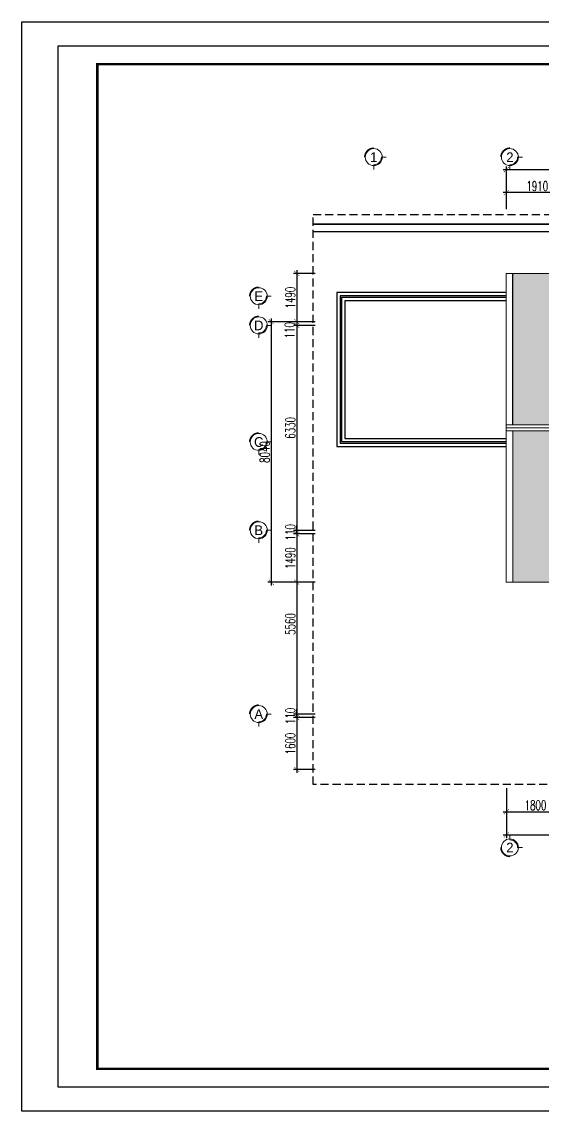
# Model space of a CAD drawing. Header units: millimetres. Extents: x -34806 to 662668, y 63228 to 99452.
# Drawn here: x 177036 to 193090, y 64324 to 97953 of the extents above; entities that cross this region are included whole.
import ezdxf
from ezdxf.enums import TextEntityAlignment as Align

# ---------------------------------------------------------------- set-up
doc = ezdxf.new("R2010")
doc.units = ezdxf.units.MM
doc.header["$LTSCALE"] = 200
doc.header["$MEASUREMENT"] = 0
doc.header["$PDMODE"] = 3
doc.header["$PDSIZE"] = 50
doc.linetypes.add('DASHED2', pattern=[0.375, 0.25, -0.125])
doc.layers.get('0').update_dxf_attribs({"color": 95, "linetype": 'CONTINUOUS'})
doc.layers.get('DEFPOINTS').update_dxf_attribs({"linetype": 'CONTINUOUS'})
for name, color, linetype in [('DIM', 1, 'CONTINUOUS'), ('KHUNGTEN', 7, 'CONTINUOUS'), ('Net_Manh', 155, 'CONTINUOUS'), ('NOITHAT', 32, 'CONTINUOUS'), ('TEXT', 7, 'CONTINUOUS'), ('TPTA-Dimention', 251, 'CONTINUOUS'), ('TPTA-Text', 253, 'CONTINUOUS'), ('TPTA-Virtural', 253, 'CONTINUOUS')]:
    doc.layers.add(name, color=color, linetype=linetype)
doc.layers.add('hacth', color=251, linetype='CONTINUOUS', lineweight=13)
doc.layers.add('thay', color=7, linetype='CONTINUOUS', lineweight=18)
doc.styles.add('dam', font='VHAVANB.ttf', dxfattribs={"width": 0.9, "height": 450})
doc.styles.add('Scale', font='vnsimli.shx', dxfattribs={"width": 0.65, "bigfont": 'bigfont.shx'})
doc.dimstyles.new('Scale', dxfattribs={"dimscale": 10, "dimtxt": 2, "dimasz": 0.8, "dimexe": 1, "dimexo": 0, "dimgap": 0.5, "dimtad": 1, "dimdec": 0, "dimzin": 0, "dimdsep": 46, "dimtxsty": 'Scale', "dimblk": 'ARCHTICK', "dimcen": 1, "dimdle": 1, "dimclrd": 8, "dimclre": 251, "dimclrt": 3, "dimadec": 0, "dimazin": 0, "dimtfac": 1, "dimtdec": 0, "dimtix": 1, "dimtmove": 2, "dimatfit": 3, "dimfxl": 1, "dimtolj": 1, "dimtzin": 0, "dimarcsym": 0})

# ---------------------------------------------------------------- blocks, each defined once
blk = doc.blocks.new('_ArchTick')
at = {"layer": 'DIM', "color": 150}
blk.add_lwpolyline([(0.5, 0.5, 0.133, 0, 0), (0, 0, 0, 0.133, 0), (-0.5, -0.5, 0.133, 0.133, 0)], format="xyseb", dxfattribs=at)
blk = doc.blocks.new('*D720')
at = {"layer": 'DEFPOINTS', "color": 0}
for p in [(211354, 93389), (191984, 92170), (211354, 92170)]:
    blk.add_point(p, dxfattribs=at)
at = {"layer": 'TPTA-Text', "color": 251, "lineweight": -2}
for p, q in [((191984, 92170), (191984, 93489)), ((211354, 92170), (211354, 93489))]:
    blk.add_line(p, q, dxfattribs=at)
at = {"layer": 'TPTA-Text', "color": 8, "lineweight": -2}
blk.add_line((191884, 93389), (211454, 93389), dxfattribs=at)
at = {"layer": 'TPTA-Text', "color": 8, "lineweight": -2, "xscale": 150, "yscale": 150, "zscale": 150, "rotation": 180}
blk.add_blockref('_ArchTick', (191984, 93389), dxfattribs=at)
at = {"layer": 'TPTA-Text', "color": 8, "lineweight": -2, "xscale": 150, "yscale": 150, "zscale": 150}
blk.add_blockref('_ArchTick', (211354, 93389), dxfattribs=at)
at = {"layer": 'TPTA-Text', "color": 3, "insert": (201669, 93589), "char_height": 300, "attachment_point": 5, "style": 'Scale'}
blk.add_mtext('\\A1;19370', dxfattribs=at)
blk = doc.blocks.new('*D725')
at = {"layer": 'DEFPOINTS', "color": 0}
for p in [(191984, 92680), (191984, 92170), (193894, 92170)]:
    blk.add_point(p, dxfattribs=at)
at = {"layer": 'TPTA-Text', "color": 8, "lineweight": -2}
blk.add_line((193994, 92680), (191884, 92680), dxfattribs=at)
at = {"layer": 'TPTA-Text', "color": 251, "lineweight": -2}
for p, q in [((191984, 92170), (191984, 92780)), ((193894, 92170), (193894, 92780))]:
    blk.add_line(p, q, dxfattribs=at)
at = {"layer": 'TPTA-Text', "color": 8, "lineweight": -2, "xscale": 150, "yscale": 150, "zscale": 150, "rotation": 180}
blk.add_blockref('_ArchTick', (191984, 92680), dxfattribs=at)
at = {"layer": 'TPTA-Text', "color": 8, "lineweight": -2, "xscale": 150, "yscale": 150, "zscale": 150}
blk.add_blockref('_ArchTick', (193894, 92680), dxfattribs=at)
at = {"layer": 'TPTA-Text', "color": 3, "insert": (192939, 92880), "char_height": 300, "attachment_point": 5, "style": 'Scale'}
blk.add_mtext('\\A1;1910', dxfattribs=at)
blk = doc.blocks.new('*D736')
at = {"layer": 'DEFPOINTS', "color": 0}
for p in [(186083, 88692), (184731, 80652), (186083, 80652)]:
    blk.add_point(p, dxfattribs=at)
at = {"layer": 'TPTA-Text', "color": 8, "lineweight": -2}
blk.add_line((184731, 88792), (184731, 80552), dxfattribs=at)
at = {"layer": 'TPTA-Text', "color": 251, "lineweight": -2}
for p, q in [((186083, 88692), (184631, 88692)), ((186083, 80652), (184631, 80652))]:
    blk.add_line(p, q, dxfattribs=at)
at = {"layer": 'TPTA-Text', "color": 8, "lineweight": -2, "xscale": 150, "yscale": 150, "zscale": 150}
for p, rotation in [((184731, 88692), 90), ((184731, 80652), 270)]:
    blk.add_blockref('_ArchTick', p, dxfattribs=dict(at, rotation=rotation))
at = {"layer": 'TPTA-Text', "color": 3, "insert": (184531, 84672), "char_height": 300, "attachment_point": 5, "rotation": 90, "style": 'Scale'}
blk.add_mtext('\\A1;8040', dxfattribs=at)
blk = doc.blocks.new('*D737')
at = {"layer": 'DEFPOINTS', "color": 0}
for p in [(186083, 90182), (185521, 88692), (186083, 88692)]:
    blk.add_point(p, dxfattribs=at)
at = {"layer": 'TPTA-Text', "color": 251, "lineweight": -2}
for p, q in [((186083, 90182), (185421, 90182)), ((186083, 88692), (185421, 88692))]:
    blk.add_line(p, q, dxfattribs=at)
at = {"layer": 'TPTA-Text', "color": 8, "lineweight": -2}
blk.add_line((185521, 90282), (185521, 88592), dxfattribs=at)
at = {"layer": 'TPTA-Text', "color": 8, "lineweight": -2, "xscale": 150, "yscale": 150, "zscale": 150}
for p, rotation in [((185521, 90182), 90), ((185521, 88692), 270)]:
    blk.add_blockref('_ArchTick', p, dxfattribs=dict(at, rotation=rotation))
at = {"layer": 'TPTA-Text', "color": 3, "insert": (185321, 89437), "char_height": 300, "attachment_point": 5, "rotation": 90, "style": 'Scale'}
blk.add_mtext('\\A1;1490', dxfattribs=at)
blk = doc.blocks.new('*D738')
at = {"layer": 'DEFPOINTS', "color": 0}
for p in [(185521, 88582), (186083, 88692), (186083, 88582)]:
    blk.add_point(p, dxfattribs=at)
at = {"layer": 'TPTA-Text', "color": 8, "lineweight": -2}
blk.add_line((185521, 88792), (185521, 88482), dxfattribs=at)
at = {"layer": 'TPTA-Text', "color": 251, "lineweight": -2}
for p, q in [((186083, 88692), (185421, 88692)), ((186083, 88582), (185421, 88582))]:
    blk.add_line(p, q, dxfattribs=at)
at = {"layer": 'TPTA-Text', "color": 8, "lineweight": -2, "xscale": 150, "yscale": 150, "zscale": 150}
for p, rotation in [((185521, 88692), 90), ((185521, 88582), 270)]:
    blk.add_blockref('_ArchTick', p, dxfattribs=dict(at, rotation=rotation))
at = {"layer": 'TPTA-Text', "color": 3, "insert": (185299, 88431), "char_height": 300, "attachment_point": 5, "rotation": 90, "style": 'Scale'}
blk.add_mtext('\\A1;110', dxfattribs=at)
blk = doc.blocks.new('*D739')
at = {"layer": 'DEFPOINTS', "color": 0}
for p in [(186083, 88582), (185521, 82252), (186083, 82252)]:
    blk.add_point(p, dxfattribs=at)
at = {"layer": 'TPTA-Text', "color": 251, "lineweight": -2}
for p, q in [((186083, 88582), (185421, 88582)), ((186083, 82252), (185421, 82252))]:
    blk.add_line(p, q, dxfattribs=at)
at = {"layer": 'TPTA-Text', "color": 8, "lineweight": -2}
blk.add_line((185521, 88682), (185521, 82152), dxfattribs=at)
at = {"layer": 'TPTA-Text', "color": 8, "lineweight": -2, "xscale": 150, "yscale": 150, "zscale": 150}
for p, rotation in [((185521, 88582), 90), ((185521, 82252), 270)]:
    blk.add_blockref('_ArchTick', p, dxfattribs=dict(at, rotation=rotation))
at = {"layer": 'TPTA-Text', "color": 3, "insert": (185321, 85417), "char_height": 300, "attachment_point": 5, "rotation": 90, "style": 'Scale'}
blk.add_mtext('\\A1;6330', dxfattribs=at)
blk = doc.blocks.new('*D740')
at = {"layer": 'DEFPOINTS', "color": 0}
for p in [(186083, 82142), (185521, 76582), (186083, 76582)]:
    blk.add_point(p, dxfattribs=at)
at = {"layer": 'TPTA-Text', "color": 251, "lineweight": -2}
for p, q in [((186083, 82142), (185421, 82142)), ((186083, 76582), (185421, 76582))]:
    blk.add_line(p, q, dxfattribs=at)
at = {"layer": 'TPTA-Text', "color": 8, "lineweight": -2}
blk.add_line((185521, 82242), (185521, 76482), dxfattribs=at)
at = {"layer": 'TPTA-Text', "color": 8, "lineweight": -2, "xscale": 150, "yscale": 150, "zscale": 150}
for p, rotation in [((185521, 82142), 90), ((185521, 76582), 270)]:
    blk.add_blockref('_ArchTick', p, dxfattribs=dict(at, rotation=rotation))
at = {"layer": 'TPTA-Text', "color": 3, "insert": (185321, 79362), "char_height": 300, "attachment_point": 5, "rotation": 90, "style": 'Scale'}
blk.add_mtext('\\A1;5560', dxfattribs=at)
blk = doc.blocks.new('tr')
at = {"layer": 'thay', "ltscale": 600}
for p, q in [((0, -200), (0, 0)), ((313, -513), (513, -513))]:
    blk.add_line(p, q, dxfattribs=at)
at = {"layer": 'thay', "color": 150, "ltscale": 600, "const_width": 50}
blk.add_lwpolyline([(-375, -513, 0.414214), (0, -888, 0.414214)], format="xyb", dxfattribs=at)
at = {"layer": 'thay', "ltscale": 600}
blk.add_circle((0, -513), 350, dxfattribs=at)
blk.add_arc((0, -513), 313, 0, 90, dxfattribs=at)
blk = doc.blocks.new('*D745')
at = {"layer": 'DEFPOINTS', "color": 0}
for p in [(185521, 82252), (186083, 82252), (186083, 82142)]:
    blk.add_point(p, dxfattribs=at)
at = {"layer": 'TPTA-Text', "color": 8, "lineweight": -2}
for p, q in [((185521, 82252), (185521, 82402)), ((185521, 82142), (185521, 82252)), ((185521, 82142), (185521, 81992))]:
    blk.add_line(p, q, dxfattribs=at)
at = {"layer": 'TPTA-Text', "color": 251, "lineweight": -2}
for p, q in [((186083, 82252), (185421, 82252)), ((186083, 82142), (185421, 82142))]:
    blk.add_line(p, q, dxfattribs=at)
at = {"layer": 'TPTA-Text', "color": 8, "lineweight": -2, "xscale": 150, "yscale": 150, "zscale": 150}
for p, rotation in [((185521, 82252), 270), ((185521, 82142), 90)]:
    blk.add_blockref('_ArchTick', p, dxfattribs=dict(at, rotation=rotation))
at = {"layer": 'TPTA-Text', "color": 3, "insert": (185321, 82197), "char_height": 300, "attachment_point": 5, "rotation": 90, "style": 'Scale'}
blk.add_mtext('\\A1;110', dxfattribs=at)
blk = doc.blocks.new('*D752')
at = {"layer": 'DEFPOINTS', "color": 0}
for p in [(191984, 74299), (203434, 74299), (203434, 72850)]:
    blk.add_point(p, dxfattribs=at)
at = {"layer": 'TPTA-Text', "color": 251, "lineweight": -2}
for p, q in [((191984, 74299), (191984, 72750)), ((203434, 74299), (203434, 72750))]:
    blk.add_line(p, q, dxfattribs=at)
at = {"layer": 'TPTA-Text', "color": 8, "lineweight": -2}
blk.add_line((191884, 72850), (203534, 72850), dxfattribs=at)
at = {"layer": 'TPTA-Text', "color": 8, "lineweight": -2, "xscale": 150, "yscale": 150, "zscale": 150, "rotation": 180}
blk.add_blockref('_ArchTick', (191984, 72850), dxfattribs=at)
at = {"layer": 'TPTA-Text', "color": 8, "lineweight": -2, "xscale": 150, "yscale": 150, "zscale": 150}
blk.add_blockref('_ArchTick', (203434, 72850), dxfattribs=at)
at = {"layer": 'TPTA-Text', "color": 3, "insert": (197709, 73050), "char_height": 300, "attachment_point": 5, "style": 'Scale'}
blk.add_mtext('\\A1;11450', dxfattribs=at)
blk = doc.blocks.new('*D753')
at = {"layer": 'DEFPOINTS', "color": 0}
for p in [(191984, 74299), (193784, 74299), (193784, 73568)]:
    blk.add_point(p, dxfattribs=at)
at = {"layer": 'TPTA-Text', "color": 251, "lineweight": -2}
for p, q in [((191984, 74299), (191984, 73468)), ((193784, 74299), (193784, 73468))]:
    blk.add_line(p, q, dxfattribs=at)
at = {"layer": 'TPTA-Text', "color": 8, "lineweight": -2}
blk.add_line((191884, 73568), (193884, 73568), dxfattribs=at)
at = {"layer": 'TPTA-Text', "color": 8, "lineweight": -2, "xscale": 150, "yscale": 150, "zscale": 150, "rotation": 180}
blk.add_blockref('_ArchTick', (191984, 73568), dxfattribs=at)
at = {"layer": 'TPTA-Text', "color": 8, "lineweight": -2, "xscale": 150, "yscale": 150, "zscale": 150}
blk.add_blockref('_ArchTick', (193784, 73568), dxfattribs=at)
at = {"layer": 'TPTA-Text', "color": 3, "insert": (192884, 73768), "char_height": 300, "attachment_point": 5, "style": 'Scale'}
blk.add_mtext('\\A1;1800', dxfattribs=at)
blk = doc.blocks.new('*D796')
at = {"layer": 'DEFPOINTS', "color": 0}
for p in [(186083, 82142), (185521, 80652), (186083, 80652)]:
    blk.add_point(p, dxfattribs=at)
at = {"layer": 'TPTA-Text', "color": 251, "lineweight": -2}
for p, q in [((186083, 82142), (185421, 82142)), ((186083, 80652), (185421, 80652))]:
    blk.add_line(p, q, dxfattribs=at)
at = {"layer": 'TPTA-Text', "color": 8, "lineweight": -2}
blk.add_line((185521, 82242), (185521, 80552), dxfattribs=at)
at = {"layer": 'TPTA-Text', "color": 8, "lineweight": -2, "xscale": 150, "yscale": 150, "zscale": 150}
for p, rotation in [((185521, 82142), 90), ((185521, 80652), 270)]:
    blk.add_blockref('_ArchTick', p, dxfattribs=dict(at, rotation=rotation))
at = {"layer": 'TPTA-Text', "color": 3, "insert": (185321, 81397), "char_height": 300, "attachment_point": 5, "rotation": 90, "style": 'Scale'}
blk.add_mtext('\\A1;1490', dxfattribs=at)
blk = doc.blocks.new('*D798')
at = {"layer": 'DEFPOINTS', "color": 0}
for p in [(186083, 76472), (185521, 74872), (186083, 74872)]:
    blk.add_point(p, dxfattribs=at)
at = {"layer": 'TPTA-Text', "color": 251, "lineweight": -2}
for p, q in [((186083, 76472), (185421, 76472)), ((186083, 74872), (185421, 74872))]:
    blk.add_line(p, q, dxfattribs=at)
at = {"layer": 'TPTA-Text', "color": 8, "lineweight": -2}
blk.add_line((185521, 76572), (185521, 74772), dxfattribs=at)
at = {"layer": 'TPTA-Text', "color": 8, "lineweight": -2, "xscale": 150, "yscale": 150, "zscale": 150}
for p, rotation in [((185521, 76472), 90), ((185521, 74872), 270)]:
    blk.add_blockref('_ArchTick', p, dxfattribs=dict(at, rotation=rotation))
at = {"layer": 'TPTA-Text', "color": 3, "insert": (185321, 75672), "char_height": 300, "attachment_point": 5, "rotation": 90, "style": 'Scale'}
blk.add_mtext('\\A1;1600', dxfattribs=at)
blk = doc.blocks.new('*D799')
at = {"layer": 'DEFPOINTS', "color": 0}
for p in [(185521, 76582), (186083, 76582), (186083, 76472)]:
    blk.add_point(p, dxfattribs=at)
at = {"layer": 'TPTA-Text', "color": 8, "lineweight": -2}
for p, q in [((185521, 76582), (185521, 76732)), ((185521, 76472), (185521, 76582)), ((185521, 76472), (185521, 76322))]:
    blk.add_line(p, q, dxfattribs=at)
at = {"layer": 'TPTA-Text', "color": 251, "lineweight": -2}
for p, q in [((186083, 76582), (185421, 76582)), ((186083, 76472), (185421, 76472))]:
    blk.add_line(p, q, dxfattribs=at)
at = {"layer": 'TPTA-Text', "color": 8, "lineweight": -2, "xscale": 150, "yscale": 150, "zscale": 150}
for p, rotation in [((185521, 76582), 270), ((185521, 76472), 90)]:
    blk.add_blockref('_ArchTick', p, dxfattribs=dict(at, rotation=rotation))
at = {"layer": 'TPTA-Text', "color": 3, "insert": (185321, 76527), "char_height": 300, "attachment_point": 5, "rotation": 90, "style": 'Scale'}
blk.add_mtext('\\A1;110', dxfattribs=at)
blk = doc.blocks.new('khung')
at = {"layer": 'DEFPOINTS', "color": 8}
blk.add_lwpolyline([(0, 0), (31503, 0), (31503, 22275), (0, 22275)], close=True, dxfattribs=at)
at = {"layer": 'KHUNGTEN', "color": 4, "const_width": 54.3}
blk.add_lwpolyline([(848, 388), (31117, 388), (31117, 21887), (848, 21887)], close=True, dxfattribs=at)

msp = doc.modelspace()

# ---------------------------------------------------------------- hatches: boundary and pattern name
at = {"layer": 'NOITHAT'}
h = msp.add_hatch(dxfattribs=at)
h.set_pattern_fill('AR-RSHKE', color=256, scale=15, style=0)
h.set_pattern_definition([(0, (0, -114049.68), (382.5, 180), [90, -75, 105, -45, 135, -60]), (0, (90, -114042.18), (382.5, 180), [75, -285, 60, -90]), (0, (270, -114060.93), (382.5, 180), [45, -465]), (90, (0, -114049.68), (-127.5, 180), [172.5, -547.5]), (90, (90, -114049.68), (-127.5, 180), [168.75, -551.25]), (90, (165, -114049.68), (-127.5, 180), [157.5, -562.5]), (90, (270, -114060.93), (-127.5, 180), [172.5, -547.5]), (90, (315, -114060.93), (-127.5, 180), [172.5, -547.5]), (90, (450, -114049.68), (-127.5, 180), [165, -555])])
h.paths.add_polyline_path([(209999, 88691.6), (205010.6, 88691.6), (203443.5, 86806.6), (201876.5, 88691.6), (194088.5, 88691.6), (193783.5, 88691.6), (193783.5, 85506.6), (207351.3, 85506.6)])
h.paths.add_polyline_path([(193783.5, 88691.6), (194088.5, 88691.6), (201876.5, 88691.6), (200637.9, 90181.6), (194003.5, 90181.6), (192183.5, 90181.6), (192183.5, 85506.6), (193783.5, 85506.6)])
h.paths.add_polyline_path([(211237.7, 90181.6), (206249.2, 90181.6), (205010.6, 88691.6), (209999, 88691.6)])
h = msp.add_hatch(dxfattribs=at)
h.set_pattern_fill('AR-RSHKE', color=256, scale=20, style=0)
h.set_pattern_definition([(0, (0, -114049.68), (510, 240), [120, -100, 140, -60, 180, -80]), (0, (120, -114039.68), (510, 240), [100, -380, 80, -120]), (0, (360, -114064.68), (510, 240), [60, -620]), (90, (0, -114049.68), (-170, 240), [230, -730]), (90, (120, -114049.68), (-170, 240), [225, -735]), (90, (220, -114049.68), (-170, 240), [210, -750]), (90, (360, -114064.68), (-170, 240), [230, -730]), (90, (420, -114064.68), (-170, 240), [230, -730]), (90, (600, -114049.68), (-170, 240), [220, -740])])
h.paths.add_polyline_path([(207201.7, 85326.6), (193783.5, 85326.6), (193783.5, 82141.6), (204554, 82141.6)])
h.paths.add_polyline_path([(204554, 82141.6), (193783.5, 82141.6), (193783.5, 85326.6), (192183.5, 85326.6), (192183.5, 80651.6), (203315.3, 80651.6)])

# ---------------------------------------------------------------- linework, layer by layer
msp.add_line((192183.5, 85506.6), (192183.5, 90181.6))
msp.add_lwpolyline([(223975.7, 64323.6), (177036, 64323.6), (177036, 97952.6), (223975.7, 97952.6)], close=True)
at = {"layer": 'Net_Manh', "linetype": 'DASHED2', "ltscale": 5}
msp.add_lwpolyline([(186021.1, 92003.3), (214248.4, 92003.3), (214248.4, 74406.3), (186021.1, 74406.3)], close=True, dxfattribs=at)
at = {"layer": 'thay'}
for p, q in [((191983.5, 85506.6), (207351.3, 85506.6)), ((191983.5, 85416.6), (207393.5, 85416.6)), ((191983.5, 85326.6), (207201.7, 85326.6)), ((192183.5, 85326.6), (192183.5, 80651.6))]:
    msp.add_line(p, q, dxfattribs=at)
msp.add_lwpolyline([(211353.7, 90181.6), (211353.7, 74871.6), (203433.4, 74871.6), (203433.4, 80651.6), (191983.5, 80651.6), (191983.5, 90181.6), (194003.5, 90181.6), (211353.7, 90181.6)], close=True, dxfattribs=at)
at = {"layer": 'TPTA-Dimention'}
for points in [[(214018.5, 74406.3), (214018.5, 91706.6), (186021.1, 91706.6)], [(214003.5, 74406.3), (214003.5, 91691.6), (186021.1, 91691.6)], [(213783.5, 74406.3), (213783.5, 91471.6), (186021.1, 91471.6)]]:
    msp.add_lwpolyline(points, dxfattribs=at)
at = {"layer": 'TPTA-Virtural'}
for points in [[(191983.5, 89591.6), (186753.5, 89591.6), (186753.5, 84841.6), (191953.5, 84841.6)], [(191983.5, 89341.6), (187003.5, 89341.6), (187003.5, 85091.6), (191953.5, 85091.6)]]:
    msp.add_lwpolyline(points, dxfattribs=at)
at = {"layer": 'TPTA-Virtural', "color": 251}
for points in [[(191983.5, 89491.6), (186853.5, 89491.6), (186853.5, 84941.6), (191953.5, 84941.6)], [(191983.5, 89441.6), (186903.5, 89441.6), (186903.5, 84991.6), (191953.5, 84991.6)]]:
    msp.add_lwpolyline(points, dxfattribs=at)

# ---------------------------------------------------------------- block references
at = {"layer": 'DIM', "xscale": -0.75, "yscale": 0.75, "zscale": 0.75, "rotation": 180}
for p in [(187893.5, 93389.3), (192093.5, 93389.3), (184345.8, 89096.7), (184345.8, 88196.7), (184345.8, 84596.7), (184345.8, 81872), (184345.8, 76196.7)]:
    msp.add_blockref('tr', p, dxfattribs=at)
at = {"layer": 'DIM', "xscale": 0.75, "yscale": 0.75, "zscale": 0.75}
msp.add_blockref('tr', (192093.5, 72850.1), dxfattribs=at)
at = {"layer": 'hacth', "xscale": 1.44238117831992, "yscale": 1.442381252141786, "zscale": 1.442381260145733}
msp.add_blockref('khung', (178145.8, 65073.6), dxfattribs=at)

# ---------------------------------------------------------------- texts
at = {"layer": 'TEXT', "linetype": 'Continuous', "style": 'dam'}
for s, p in [('1', (187893.5, 93774.2)), ('2', (192093.5, 93774.2)), ('e', (184345.8, 89481.6)), ('d', (184345.8, 88581.6)), ('c', (184345.8, 84981.6)), ('b', (184345.8, 82257)), ('a', (184345.8, 76581.6)), ('2', (192093.5, 72465.2))]:
    msp.add_text(s, height=300, dxfattribs=at).set_placement(p, align=Align.MIDDLE)

# ---------------------------------------------------------------- dimensions: what is measured, and where the dimension line sits
at = {"layer": 'TPTA-Text'}
for base, p1, p2, picture, middle in [((211353.7, 93389.3), (191983.5, 92170.4), (211353.7, 92170.4), '*D720', (201668.6, 93589.3)), ((191983.5, 92680.2), (193893.5, 92170.4), (191983.5, 92170.4), '*D725', (192938.5, 92880.2)), ((203433.5, 72850.1), (191983.5, 74299.4), (203433.5, 74299.4), '*D752', (197708.5, 73050.1)), ((193783.5, 73567.6), (191983.5, 74299.4), (193783.5, 74299.4), '*D753', (192883.5, 73767.6))]:
    dim = msp.add_linear_dim(base=base, p1=p1, p2=p2, dimstyle='Scale', override={"dimscale": 100, "dimtxt": 3, "dimasz": 1.5, "dimfxl": 110}, dxfattribs=at)
    dim.commit()
    dim.dimension.update_dxf_attribs({"geometry": picture, "text_midpoint": middle})
for base, p1, p2, picture, middle in [((185521.1, 88691.6), (186082.7, 90181.6), (186082.7, 88691.6), '*D737', (185321.1, 89436.6)), ((184730.7, 80651.6), (186082.7, 88691.6), (186082.7, 80651.6), '*D736', (184530.7, 84671.6)), ((185521.1, 82251.6), (186082.7, 88581.6), (186082.7, 82251.6), '*D739', (185321.1, 85416.6)), ((185521.1, 82251.6), (186082.7, 82141.6), (186082.7, 82251.6), '*D745', (185321.1, 82196.6)), ((185521.1, 76581.6), (186082.7, 82141.6), (186082.7, 76581.6), '*D740', (185321.1, 79361.6)), ((185521.1, 80651.6), (186082.7, 82141.6), (186082.7, 80651.6), '*D796', (185321.1, 81396.6)), ((185521.1, 76581.6), (186082.7, 76471.6), (186082.7, 76581.6), '*D799', (185321.1, 76526.6)), ((185521.1, 74871.6), (186082.7, 76471.6), (186082.7, 74871.6), '*D798', (185321.1, 75671.6))]:
    dim = msp.add_linear_dim(base=base, p1=p1, p2=p2, angle=90, dimstyle='Scale', override={"dimscale": 100, "dimtxt": 3, "dimasz": 1.5, "dimfxl": 110}, dxfattribs=at)
    dim.commit()
    dim.dimension.update_dxf_attribs({"geometry": picture, "text_midpoint": middle})
dim = msp.add_linear_dim(base=(185521.1, 88581.6), p1=(186082.7, 88691.6), p2=(186082.7, 88581.6), angle=90, dimstyle='Scale', override={"dimscale": 100, "dimtxt": 3, "dimasz": 1.5, "dimfxl": 110}, dxfattribs=at)
dim.commit()
dim.dimension.update_dxf_attribs({"geometry": '*D738', "text_midpoint": (185298.9, 88430.8), "dimtype": 128})

doc.saveas('drawing.dxf')
